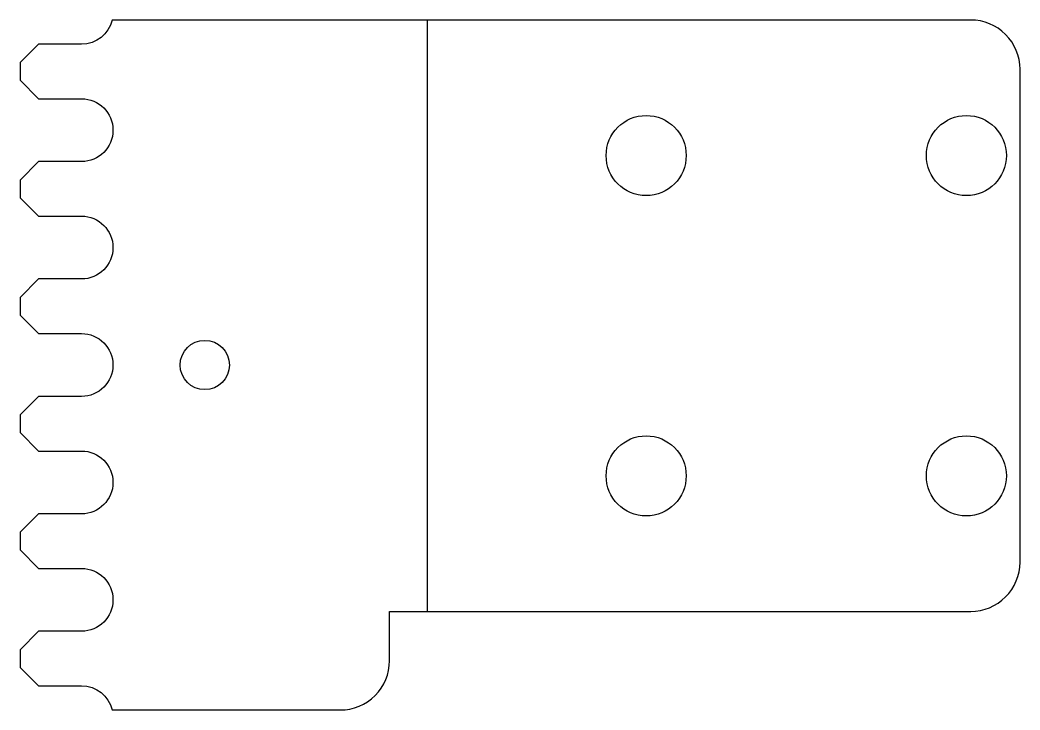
# Model space of a CAD drawing. Extents: x -30.2 to 51, y -28 to 28.
import ezdxf

# ---------------------------------------------------------------- set-up
doc = ezdxf.new("R2010")
doc.units = 0

msp = doc.modelspace()

# ---------------------------------------------------------------- linework, layer by layer
at = {"layer": '1'}
msp.add_lwpolyline([(51, 24, 0.414214), (47, 28), (-22.705, 28, -0.347367), (-25.186, 26.04), (-28.686, 26.04), (-30.186, 24.54), (-30.186, 23.11), (-28.686, 21.61), (-25.186, 21.61, -1), (-25.186, 16.51), (-28.686, 16.51), (-30.186, 15.01), (-30.186, 13.58), (-28.686, 12.08), (-25.186, 12.08, -1), (-25.186, 6.98), (-28.686, 6.98), (-30.186, 5.48), (-30.186, 4.05), (-28.686, 2.55), (-25.186, 2.55, -1), (-25.186, -2.55), (-28.686, -2.55), (-30.186, -4.05), (-30.186, -5.48), (-28.686, -6.98), (-25.186, -6.98, -1), (-25.186, -12.08), (-28.686, -12.08), (-30.186, -13.58), (-30.186, -15.01), (-28.686, -16.51), (-25.186, -16.51, -1), (-25.186, -21.61), (-28.686, -21.61), (-30.186, -23.11), (-30.186, -24.54), (-28.686, -26.04), (-25.186, -26.04, -0.347367), (-22.705, -28), (-4.186, -28, 0.414214), (-0.186, -24), (-0.186, -20), (47, -20, 0.414214), (51, -16)], format="xyb", close=True, dxfattribs=at)
for centre, radius in [((20.65, 17), 3.25), ((46.65, 17), 3.25), ((-15.186, 0), 2), ((20.65, -9), 3.25), ((46.65, -9), 3.25)]:
    msp.add_circle(centre, radius, dxfattribs=at)
at = {"layer": '2'}
msp.add_line((2.907, -20), (2.907, 28), dxfattribs=at)

doc.saveas('drawing.dxf')
